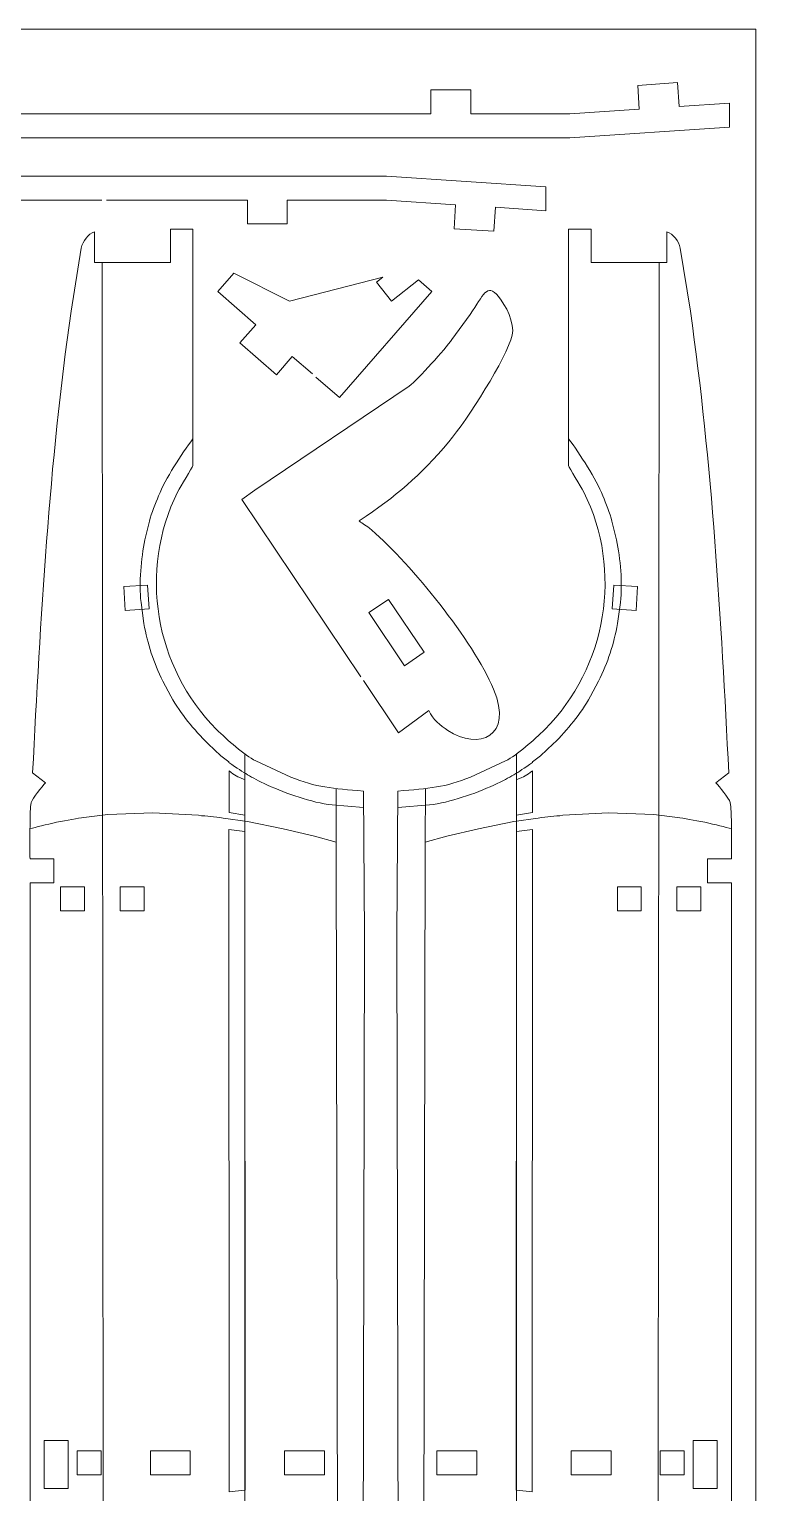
# Model space of a CAD drawing. Header units: centimetres. Extents: x -72 to 73, y -15 to 15.
# Drawn here: x -60.6 to -51.5, y -3.49 to 14.85 of the extents above; entities that cross this region are included whole.
import ezdxf

# ---------------------------------------------------------------- set-up
doc = ezdxf.new("R2010")
doc.units = ezdxf.units.CM
doc.header["$MEASUREMENT"] = 0
doc.layers.add('Camada 1', color=7, linetype='Continuous')

msp = doc.modelspace()

# ---------------------------------------------------------------- linework, layer by layer
at = {"layer": 'Camada 1', "color": 1, "lineweight": 9}
for points, knots in [([(-72.5, -14.85), (-72.5, -14.85), (-51.5, -14.85), (-51.5, -14.85), (-51.5, -14.85), (-51.5, -14.85), (-51.5, 14.85), (-51.5, 14.85), (-51.5, 14.85), (-51.5, 14.85), (-72.5, 14.85), (-72.5, 14.85), (-72.5, 14.85), (-72.5, 14.85), (-72.5, -14.85), (-72.5, -14.85), (-72.5, -14.85), (-72.5, -14.85), (-72.5, -14.85), (-72.5, -14.85)], [0, 0, 0, 0, 0.16666667, 0.16666667, 0.16666667, 0.16666667, 0.33333333, 0.33333333, 0.33333333, 0.33333333, 0.5, 0.5, 0.5, 0.5, 0.66666667, 0.66666667, 0.66666667, 0.66666667, 1, 1, 1, 1]), ([(-58.55386, 9.71975), (-58.69811, 9.5274), (-58.89824, 9.2168), (-58.98329, 9.00501), (-58.98329, 9.00501), (-59.02217, 8.9082), (-59.07296, 8.78751), (-59.09801, 8.68734), (-59.09801, 8.68734), (-59.09801, 8.68734), (-59.15683, 8.45497), (-59.15683, 8.45497), (-59.15683, 8.45497), (-59.20217, 8.2123), (-59.23289, 7.91526), (-59.20389, 7.66963), (-59.20389, 7.66963), (-59.20389, 7.66963), (-59.1686, 7.40491), (-59.1686, 7.40491), (-59.1686, 7.40491), (-59.11961, 7.14299), (-59.04926, 6.92014), (-58.93035, 6.68134), (-58.93035, 6.68134), (-58.93035, 6.68134), (-58.83035, 6.49309), (-58.83035, 6.49309), (-58.83035, 6.49309), (-58.69828, 6.26197), (-58.54955, 6.08281), (-58.36267, 5.896), (-58.36267, 5.896), (-58.36267, 5.896), (-58.20384, 5.74893), (-58.20384, 5.74893), (-58.20384, 5.74893), (-58.20384, 5.74893), (-58.10383, 5.67246), (-58.10383, 5.67246), (-58.10383, 5.67246), (-58.10383, 5.67246), (-58.10383, 5.66363), (-58.10383, 5.66363), (-58.10383, 5.66363), (-57.88819, 5.51986), (-57.8516, 5.48937), (-57.61851, 5.38126), (-57.61851, 5.38126), (-57.38117, 5.27119), (-57.06924, 5.1637), (-56.80964, 5.13125), (-56.80964, 5.13125), (-56.80964, 5.13125), (-56.4155, 5.09889), (-56.4155, 5.09889)], [0, 0, 0, 0, 0.06666667, 0.06666667, 0.06666667, 0.06666667, 0.13333333, 0.13333333, 0.13333333, 0.13333333, 0.2, 0.2, 0.2, 0.2, 0.26666667, 0.26666667, 0.26666667, 0.26666667, 0.33333333, 0.33333333, 0.33333333, 0.33333333, 0.4, 0.4, 0.4, 0.4, 0.46666667, 0.46666667, 0.46666667, 0.46666667, 0.53333333, 0.53333333, 0.53333333, 0.53333333, 0.6, 0.6, 0.6, 0.6, 0.66666667, 0.66666667, 0.66666667, 0.66666667, 0.73333333, 0.73333333, 0.73333333, 0.73333333, 0.8, 0.8, 0.8, 0.8, 0.86666667, 0.86666667, 0.86666667, 0.86666667, 1, 1, 1, 1]), ([(-53.84615, 9.71976), (-53.70189, 9.5274), (-53.50176, 9.21681), (-53.41671, 9.00501), (-53.41671, 9.00501), (-53.37783, 8.9082), (-53.32704, 8.78751), (-53.302, 8.68734), (-53.302, 8.68734), (-53.302, 8.68734), (-53.24317, 8.45497), (-53.24317, 8.45497), (-53.24317, 8.45497), (-53.19784, 8.2123), (-53.16712, 7.91526), (-53.19611, 7.66964), (-53.19611, 7.66964), (-53.19611, 7.66964), (-53.2314, 7.40491), (-53.2314, 7.40491), (-53.2314, 7.40491), (-53.28039, 7.14299), (-53.35074, 6.92015), (-53.46965, 6.68134), (-53.46965, 6.68134), (-53.46965, 6.68134), (-53.56966, 6.4931), (-53.56966, 6.4931), (-53.56966, 6.4931), (-53.70173, 6.26198), (-53.85045, 6.08282), (-54.03733, 5.896), (-54.03733, 5.896), (-54.03733, 5.896), (-54.19616, 5.74893), (-54.19616, 5.74893), (-54.19616, 5.74893), (-54.19616, 5.74893), (-54.29617, 5.67246), (-54.29617, 5.67246), (-54.29617, 5.67246), (-54.29617, 5.67246), (-54.29617, 5.66363), (-54.29617, 5.66363), (-54.29617, 5.66363), (-54.51182, 5.51986), (-54.5484, 5.48938), (-54.7815, 5.38127), (-54.7815, 5.38127), (-55.01884, 5.27119), (-55.33076, 5.1637), (-55.59036, 5.13125), (-55.59036, 5.13125), (-55.59036, 5.13125), (-55.9845, 5.0989), (-55.9845, 5.0989)], [0, 0, 0, 0, 0.06666667, 0.06666667, 0.06666667, 0.06666667, 0.13333333, 0.13333333, 0.13333333, 0.13333333, 0.2, 0.2, 0.2, 0.2, 0.26666667, 0.26666667, 0.26666667, 0.26666667, 0.33333333, 0.33333333, 0.33333333, 0.33333333, 0.4, 0.4, 0.4, 0.4, 0.46666667, 0.46666667, 0.46666667, 0.46666667, 0.53333333, 0.53333333, 0.53333333, 0.53333333, 0.6, 0.6, 0.6, 0.6, 0.66666667, 0.66666667, 0.66666667, 0.66666667, 0.73333333, 0.73333333, 0.73333333, 0.73333333, 0.8, 0.8, 0.8, 0.8, 0.86666667, 0.86666667, 0.86666667, 0.86666667, 1, 1, 1, 1]), ([(-58.10089, 5.03712), (-58.10089, 5.03712), (-58.10089, 5.55775), (-58.10089, 5.55775), (-58.10089, 5.55775), (-58.02364, 5.4998), (-58.00293, 5.48392), (-57.90676, 5.45186), (-57.90676, 5.45186), (-57.90676, 5.45186), (-57.90381, 5.45186), (-57.90381, 5.45186), (-57.90381, 5.45186), (-57.90381, 5.45186), (-57.90381, 5.00477), (-57.90381, 5.00477), (-57.90381, 5.00477), (-57.90381, 5.00477), (-58.10089, 5.03712), (-58.10089, 5.03712)], [0, 0, 0, 0, 0.16666667, 0.16666667, 0.16666667, 0.16666667, 0.33333333, 0.33333333, 0.33333333, 0.33333333, 0.5, 0.5, 0.5, 0.5, 0.66666667, 0.66666667, 0.66666667, 0.66666667, 1, 1, 1, 1]), ([(-54.29911, 5.03713), (-54.29911, 5.03713), (-54.29911, 5.55775), (-54.29911, 5.55775), (-54.29911, 5.55775), (-54.37637, 5.4998), (-54.39707, 5.48392), (-54.49324, 5.45186), (-54.49324, 5.45186), (-54.49324, 5.45186), (-54.49619, 5.45186), (-54.49619, 5.45186), (-54.49619, 5.45186), (-54.49619, 5.45186), (-54.49619, 5.00478), (-54.49619, 5.00478), (-54.49619, 5.00478), (-54.49619, 5.00478), (-54.29911, 5.03713), (-54.29911, 5.03713)], [0, 0, 0, 0, 0.16666667, 0.16666667, 0.16666667, 0.16666667, 0.33333333, 0.33333333, 0.33333333, 0.33333333, 0.5, 0.5, 0.5, 0.5, 0.66666667, 0.66666667, 0.66666667, 0.66666667, 1, 1, 1, 1]), ([(-56.7361, -6.29), (-56.7361, -6.29), (-56.7567, 4.66358), (-56.7567, 4.66358), (-56.7567, 4.66358), (-56.7567, 4.66358), (-56.75963, 5.3342), (-56.75963, 5.3342)], [0, 0, 0, 0, 0.33333333, 0.33333333, 0.33333333, 0.33333333, 1, 1, 1, 1]), ([(-55.6639, -6.29), (-55.6639, -6.29), (-55.64331, 4.66358), (-55.64331, 4.66358), (-55.64331, 4.66358), (-55.64331, 4.66358), (-55.64037, 5.33421), (-55.64037, 5.33421)], [0, 0, 0, 0, 0.33333333, 0.33333333, 0.33333333, 0.33333333, 1, 1, 1, 1]), ([(-60.59516, 4.83123), (-60.45251, 4.87877), (-60.07322, 4.95604), (-59.91864, 4.97536), (-59.91864, 4.97536), (-59.91864, 4.97536), (-59.62157, 5.01065), (-59.62157, 5.01065), (-59.62157, 5.01065), (-59.62157, 5.01065), (-59.05389, 5.03125), (-59.05389, 5.03125), (-59.05389, 5.03125), (-59.05389, 5.03125), (-58.48327, 5.00183), (-58.48327, 5.00183), (-58.48327, 5.00183), (-58.37698, 4.98855), (-58.28686, 4.98754), (-58.17443, 4.96654), (-58.17443, 4.96654), (-58.17443, 4.96654), (-57.86852, 4.92241), (-57.86852, 4.92241), (-57.86852, 4.92241), (-57.86852, 4.92241), (-57.42438, 4.83418), (-57.42438, 4.83418), (-57.42438, 4.83418), (-57.42438, 4.83418), (-57.03024, 4.74005), (-57.03024, 4.74005), (-57.03024, 4.74005), (-57.03024, 4.74005), (-56.7567, 4.66358), (-56.7567, 4.66358)], [0, 0, 0, 0, 0.1, 0.1, 0.1, 0.1, 0.2, 0.2, 0.2, 0.2, 0.3, 0.3, 0.3, 0.3, 0.4, 0.4, 0.4, 0.4, 0.5, 0.5, 0.5, 0.5, 0.6, 0.6, 0.6, 0.6, 0.7, 0.7, 0.7, 0.7, 0.8, 0.8, 0.8, 0.8, 1, 1, 1, 1]), ([(-51.80485, 4.83124), (-51.94749, 4.87878), (-52.32679, 4.95604), (-52.48136, 4.97536), (-52.48136, 4.97536), (-52.48136, 4.97536), (-52.77844, 5.01066), (-52.77844, 5.01066), (-52.77844, 5.01066), (-52.77844, 5.01066), (-53.34612, 5.03125), (-53.34612, 5.03125), (-53.34612, 5.03125), (-53.34612, 5.03125), (-53.91674, 5.00183), (-53.91674, 5.00183), (-53.91674, 5.00183), (-54.02303, 4.98855), (-54.11314, 4.98754), (-54.22558, 4.96654), (-54.22558, 4.96654), (-54.22558, 4.96654), (-54.53148, 4.92241), (-54.53148, 4.92241), (-54.53148, 4.92241), (-54.53148, 4.92241), (-54.97562, 4.83418), (-54.97562, 4.83418), (-54.97562, 4.83418), (-54.97562, 4.83418), (-55.36976, 4.74005), (-55.36976, 4.74005), (-55.36976, 4.74005), (-55.36976, 4.74005), (-55.64331, 4.66358), (-55.64331, 4.66358)], [0, 0, 0, 0, 0.1, 0.1, 0.1, 0.1, 0.2, 0.2, 0.2, 0.2, 0.3, 0.3, 0.3, 0.3, 0.4, 0.4, 0.4, 0.4, 0.5, 0.5, 0.5, 0.5, 0.6, 0.6, 0.6, 0.6, 0.7, 0.7, 0.7, 0.7, 0.8, 0.8, 0.8, 0.8, 1, 1, 1, 1]), ([(-58.10383, 4.82535), (-58.10383, 4.82535), (-58.09795, -3.47513), (-58.09795, -3.47513), (-58.09795, -3.47513), (-58.09795, -3.47513), (-57.90676, -3.45454), (-57.90676, -3.45454), (-57.90676, -3.45454), (-57.90676, -3.45454), (-57.89794, -3.4516), (-57.89794, -3.4516), (-57.89794, -3.4516), (-57.89794, -3.4516), (-57.90381, 4.79888), (-57.90381, 4.79888), (-57.90381, 4.79888), (-57.90381, 4.79888), (-58.10383, 4.82535), (-58.10383, 4.82535)], [0, 0, 0, 0, 0.16666667, 0.16666667, 0.16666667, 0.16666667, 0.33333333, 0.33333333, 0.33333333, 0.33333333, 0.5, 0.5, 0.5, 0.5, 0.66666667, 0.66666667, 0.66666667, 0.66666667, 1, 1, 1, 1]), ([(-54.29617, 4.82535), (-54.29617, 4.82535), (-54.30206, -3.47513), (-54.30206, -3.47513), (-54.30206, -3.47513), (-54.30206, -3.47513), (-54.49324, -3.45454), (-54.49324, -3.45454), (-54.49324, -3.45454), (-54.49324, -3.45454), (-54.50207, -3.4516), (-54.50207, -3.4516), (-54.50207, -3.4516), (-54.50207, -3.4516), (-54.49619, 4.79888), (-54.49619, 4.79888), (-54.49619, 4.79888), (-54.49619, 4.79888), (-54.29617, 4.82535), (-54.29617, 4.82535)], [0, 0, 0, 0, 0.16666667, 0.16666667, 0.16666667, 0.16666667, 0.33333333, 0.33333333, 0.33333333, 0.33333333, 0.5, 0.5, 0.5, 0.5, 0.66666667, 0.66666667, 0.66666667, 0.66666667, 1, 1, 1, 1])]:
    msp.add_open_spline(points, degree=3, knots=knots, dxfattribs=at)
at = {"layer": 'Camada 1', "color": 3, "lineweight": 9}
for points, knots in [([(-61.43508, 13.79118), (-61.43508, 13.79118), (-63.82082, 13.79118), (-63.82082, 13.79118), (-63.82082, 13.79118), (-63.82082, 13.79118), (-63.82082, 14.09119), (-63.82082, 14.09119), (-63.82082, 14.09119), (-63.82082, 14.09119), (-64.32086, 14.09119), (-64.32086, 14.09119), (-64.32086, 14.09119), (-64.32086, 14.09119), (-64.32086, 13.79118), (-64.32086, 13.79118), (-64.32086, 13.79118), (-64.32086, 13.79118), (-65.57093, 13.79118), (-65.57093, 13.79118), (-65.57093, 13.79118), (-65.57093, 13.79118), (-66.57099, 13.87059), (-66.57099, 13.87059), (-66.57099, 13.87059), (-66.57099, 13.87059), (-66.54746, 14.17061), (-66.54746, 14.17061), (-66.54746, 14.17061), (-66.54746, 14.17061), (-67.04748, 14.20885), (-67.04748, 14.20885), (-67.04748, 14.20885), (-67.04748, 14.20885), (-67.07101, 13.90883), (-67.07101, 13.90883), (-67.07101, 13.90883), (-67.07101, 13.90883), (-67.57105, 13.95001), (-67.57105, 13.95001), (-67.57105, 13.95001), (-67.57105, 13.95001), (-67.57105, 13.64999), (-67.57105, 13.64999), (-67.57105, 13.64999), (-67.57105, 13.64999), (-65.57093, 13.49116), (-65.57093, 13.49116), (-65.57093, 13.49116), (-65.57093, 13.49116), (-53.82907, 13.49116), (-53.82907, 13.49116), (-53.82907, 13.49116), (-53.82907, 13.49116), (-51.82895, 13.62352), (-51.82895, 13.62352), (-51.82895, 13.62352), (-51.82895, 13.62352), (-51.82895, 13.92354), (-51.82895, 13.92354), (-51.82895, 13.92354), (-51.82895, 13.92354), (-52.46134, 13.88236), (-52.46134, 13.88236), (-52.46134, 13.88236), (-52.46134, 13.88236), (-52.48193, 14.18238), (-52.48193, 14.18238), (-52.48193, 14.18238), (-52.48193, 14.18238), (-52.97902, 14.14708), (-52.97902, 14.14708), (-52.97902, 14.14708), (-52.97902, 14.14708), (-52.96137, 13.84706), (-52.96137, 13.84706), (-52.96137, 13.84706), (-52.96137, 13.84706), (-53.82907, 13.79118), (-53.82907, 13.79118), (-53.82907, 13.79118), (-53.82907, 13.79118), (-55.07032, 13.79118), (-55.07032, 13.79118), (-55.07032, 13.79118), (-55.07032, 13.79118), (-55.07032, 14.09119), (-55.07032, 14.09119), (-55.07032, 14.09119), (-55.07032, 14.09119), (-55.57035, 14.09119), (-55.57035, 14.09119), (-55.57035, 14.09119), (-55.57035, 14.09119), (-55.57035, 13.79118), (-55.57035, 13.79118), (-55.57035, 13.79118), (-55.57035, 13.79118), (-61.37625, 13.79118), (-61.37625, 13.79118)], [0, 0, 0, 0, 0.03846154, 0.03846154, 0.03846154, 0.03846154, 0.07692308, 0.07692308, 0.07692308, 0.07692308, 0.11538462, 0.11538462, 0.11538462, 0.11538462, 0.15384615, 0.15384615, 0.15384615, 0.15384615, 0.19230769, 0.19230769, 0.19230769, 0.19230769, 0.23076923, 0.23076923, 0.23076923, 0.23076923, 0.26923077, 0.26923077, 0.26923077, 0.26923077, 0.30769231, 0.30769231, 0.30769231, 0.30769231, 0.34615385, 0.34615385, 0.34615385, 0.34615385, 0.38461538, 0.38461538, 0.38461538, 0.38461538, 0.42307692, 0.42307692, 0.42307692, 0.42307692, 0.46153846, 0.46153846, 0.46153846, 0.46153846, 0.5, 0.5, 0.5, 0.5, 0.53846154, 0.53846154, 0.53846154, 0.53846154, 0.57692308, 0.57692308, 0.57692308, 0.57692308, 0.61538462, 0.61538462, 0.61538462, 0.61538462, 0.65384615, 0.65384615, 0.65384615, 0.65384615, 0.69230769, 0.69230769, 0.69230769, 0.69230769, 0.73076923, 0.73076923, 0.73076923, 0.73076923, 0.76923077, 0.76923077, 0.76923077, 0.76923077, 0.80769231, 0.80769231, 0.80769231, 0.80769231, 0.84615385, 0.84615385, 0.84615385, 0.84615385, 0.88461538, 0.88461538, 0.88461538, 0.88461538, 0.92307692, 0.92307692, 0.92307692, 0.92307692, 1, 1, 1, 1]), ([(-59.6957, 12.7103), (-59.6957, 12.7103), (-66.12082, 12.7103), (-66.12082, 12.7103), (-66.12082, 12.7103), (-66.12082, 12.7103), (-66.12082, 12.41028), (-66.12082, 12.41028), (-66.12082, 12.41028), (-66.12082, 12.41028), (-66.62085, 12.41028), (-66.62085, 12.41028), (-66.62085, 12.41028), (-66.62085, 12.41028), (-66.62085, 12.7103), (-66.62085, 12.7103), (-66.62085, 12.7103), (-66.62085, 12.7103), (-67.87092, 12.7103), (-67.87092, 12.7103), (-67.87092, 12.7103), (-67.87092, 12.7103), (-68.87098, 12.63088), (-68.87098, 12.63088), (-68.87098, 12.63088), (-68.87098, 12.63088), (-68.84745, 12.33087), (-68.84745, 12.33087), (-68.84745, 12.33087), (-68.84745, 12.33087), (-69.34748, 12.28969), (-69.34748, 12.28969), (-69.34748, 12.28969), (-69.34748, 12.28969), (-69.37101, 12.58971), (-69.37101, 12.58971), (-69.37101, 12.58971), (-69.37101, 12.58971), (-69.87104, 12.55147), (-69.87104, 12.55147), (-69.87104, 12.55147), (-69.87104, 12.55147), (-69.87104, 12.85149), (-69.87104, 12.85149), (-69.87104, 12.85149), (-69.87104, 12.85149), (-67.87092, 13.01032), (-67.87092, 13.01032), (-67.87092, 13.01032), (-67.87092, 13.01032), (-56.12906, 13.01032), (-56.12906, 13.01032), (-56.12906, 13.01032), (-56.12906, 13.01032), (-54.12895, 12.87502), (-54.12895, 12.87502), (-54.12895, 12.87502), (-54.12895, 12.87502), (-54.12895, 12.575), (-54.12895, 12.575), (-54.12895, 12.575), (-54.12895, 12.575), (-54.76134, 12.61912), (-54.76134, 12.61912), (-54.76134, 12.61912), (-54.76134, 12.61912), (-54.78193, 12.3191), (-54.78193, 12.3191), (-54.78193, 12.3191), (-54.78193, 12.3191), (-55.27902, 12.35146), (-55.27902, 12.35146), (-55.27902, 12.35146), (-55.27902, 12.35146), (-55.26137, 12.65148), (-55.26137, 12.65148), (-55.26137, 12.65148), (-55.26137, 12.65148), (-56.12906, 12.7103), (-56.12906, 12.7103), (-56.12906, 12.7103), (-56.12906, 12.7103), (-57.37031, 12.7103), (-57.37031, 12.7103), (-57.37031, 12.7103), (-57.37031, 12.7103), (-57.37031, 12.41028), (-57.37031, 12.41028), (-57.37031, 12.41028), (-57.37031, 12.41028), (-57.87034, 12.41028), (-57.87034, 12.41028), (-57.87034, 12.41028), (-57.87034, 12.41028), (-57.87034, 12.7103), (-57.87034, 12.7103), (-57.87034, 12.7103), (-57.87034, 12.7103), (-59.63687, 12.7103), (-59.63687, 12.7103)], [0, 0, 0, 0, 0.03846154, 0.03846154, 0.03846154, 0.03846154, 0.07692308, 0.07692308, 0.07692308, 0.07692308, 0.11538462, 0.11538462, 0.11538462, 0.11538462, 0.15384615, 0.15384615, 0.15384615, 0.15384615, 0.19230769, 0.19230769, 0.19230769, 0.19230769, 0.23076923, 0.23076923, 0.23076923, 0.23076923, 0.26923077, 0.26923077, 0.26923077, 0.26923077, 0.30769231, 0.30769231, 0.30769231, 0.30769231, 0.34615385, 0.34615385, 0.34615385, 0.34615385, 0.38461538, 0.38461538, 0.38461538, 0.38461538, 0.42307692, 0.42307692, 0.42307692, 0.42307692, 0.46153846, 0.46153846, 0.46153846, 0.46153846, 0.5, 0.5, 0.5, 0.5, 0.53846154, 0.53846154, 0.53846154, 0.53846154, 0.57692308, 0.57692308, 0.57692308, 0.57692308, 0.61538462, 0.61538462, 0.61538462, 0.61538462, 0.65384615, 0.65384615, 0.65384615, 0.65384615, 0.69230769, 0.69230769, 0.69230769, 0.69230769, 0.73076923, 0.73076923, 0.73076923, 0.73076923, 0.76923077, 0.76923077, 0.76923077, 0.76923077, 0.80769231, 0.80769231, 0.80769231, 0.80769231, 0.84615385, 0.84615385, 0.84615385, 0.84615385, 0.88461538, 0.88461538, 0.88461538, 0.88461538, 0.92307692, 0.92307692, 0.92307692, 0.92307692, 1, 1, 1, 1]), ([(-56.4155, 5.30479), (-56.80419, 5.33801), (-57.0135, 5.35168), (-57.32438, 5.48127), (-57.32438, 5.48127), (-57.32438, 5.48127), (-57.76558, 5.68423), (-57.76558, 5.68423), (-57.76558, 5.68423), (-57.90637, 5.75443), (-58.12828, 5.94984), (-58.25678, 6.07837), (-58.25678, 6.07837), (-59.03409, 6.85581), (-59.23649, 8.06974), (-58.74503, 9.05207), (-58.74503, 9.05207), (-58.70819, 9.12571), (-58.56227, 9.35372), (-58.55386, 9.38444), (-58.55386, 9.38444), (-58.55386, 9.38444), (-58.55386, 12.34637), (-58.55386, 12.34637), (-58.55386, 12.34637), (-58.55386, 12.34637), (-58.83623, 12.34637), (-58.83623, 12.34637), (-58.83623, 12.34637), (-58.83623, 12.34637), (-58.83623, 11.9287), (-58.83623, 11.9287), (-58.83623, 11.9287), (-58.83623, 11.9287), (-59.78628, 11.9287), (-59.78628, 11.9287), (-59.78628, 11.9287), (-59.78628, 11.9287), (-59.78628, 12.31402), (-59.78628, 12.31402), (-59.78628, 12.31402), (-59.86981, 12.28618), (-59.93224, 12.19491), (-59.95394, 12.10813), (-59.95394, 12.10813), (-59.95394, 12.10813), (-60.08042, 11.31691), (-60.08042, 11.31691), (-60.08042, 11.31691), (-60.35593, 9.40993), (-60.46279, 7.45746), (-60.5628, 5.53422), (-60.5628, 5.53422), (-60.5628, 5.53422), (-60.40102, 5.41068), (-60.40102, 5.41068), (-60.40102, 5.41068), (-60.44318, 5.35589), (-60.56206, 5.22252), (-60.58045, 5.16066), (-60.58045, 5.16066), (-60.60225, 5.08731), (-60.59516, 4.46401), (-60.59516, 4.45768), (-60.59516, 4.45768), (-60.59516, 4.45768), (-60.29514, 4.45768), (-60.29514, 4.45768), (-60.29514, 4.45768), (-60.29514, 4.45768), (-60.29514, 4.15472), (-60.29514, 4.15472), (-60.29514, 4.15472), (-60.29514, 4.15472), (-60.59516, 4.15472), (-60.59516, 4.15472), (-60.59516, 4.15472), (-60.59516, -2.11231), (-60.59516, -8.37934), (-60.59516, -14.64637), (-60.59516, -14.64637), (-60.59516, -14.64637), (-58.26855, -14.30223), (-58.26855, -14.30223), (-58.26855, -14.30223), (-58.26855, -14.30223), (-58.27149, -10.71967), (-58.27149, -10.71967), (-58.27149, -10.71967), (-58.27724, -10.70436), (-58.49083, -10.4844), (-58.5568, -10.38141), (-58.5568, -10.38141), (-58.73485, -10.10444), (-58.85976, -9.87553), (-58.94212, -9.54607), (-58.94212, -9.54607), (-59.03898, -9.15864), (-59.0598, -8.68893), (-58.95682, -8.30188), (-58.95682, -8.30188), (-58.84702, -7.88922), (-58.69915, -7.54534), (-58.41561, -7.21064), (-58.41561, -7.21064), (-57.98276, -6.69968), (-57.38523, -6.36941), (-56.7361, -6.29294), (-56.7361, -6.29294), (-56.7361, -6.29294), (-56.42432, -6.27235), (-56.42432, -6.27235), (-56.42432, -6.27235), (-56.42432, -6.27235), (-56.40373, 3.49586), (-56.40373, 3.49586), (-56.40373, 3.49586), (-56.40373, 3.49586), (-56.4155, 5.30479), (-56.4155, 5.30479)], [0, 0, 0, 0, 0.03225806, 0.03225806, 0.03225806, 0.03225806, 0.06451613, 0.06451613, 0.06451613, 0.06451613, 0.09677419, 0.09677419, 0.09677419, 0.09677419, 0.12903226, 0.12903226, 0.12903226, 0.12903226, 0.16129032, 0.16129032, 0.16129032, 0.16129032, 0.19354839, 0.19354839, 0.19354839, 0.19354839, 0.22580645, 0.22580645, 0.22580645, 0.22580645, 0.25806452, 0.25806452, 0.25806452, 0.25806452, 0.29032258, 0.29032258, 0.29032258, 0.29032258, 0.32258065, 0.32258065, 0.32258065, 0.32258065, 0.35483871, 0.35483871, 0.35483871, 0.35483871, 0.38709677, 0.38709677, 0.38709677, 0.38709677, 0.41935484, 0.41935484, 0.41935484, 0.41935484, 0.4516129, 0.4516129, 0.4516129, 0.4516129, 0.48387097, 0.48387097, 0.48387097, 0.48387097, 0.51612903, 0.51612903, 0.51612903, 0.51612903, 0.5483871, 0.5483871, 0.5483871, 0.5483871, 0.58064516, 0.58064516, 0.58064516, 0.58064516, 0.61290323, 0.61290323, 0.61290323, 0.61290323, 0.64516129, 0.64516129, 0.64516129, 0.64516129, 0.67741935, 0.67741935, 0.67741935, 0.67741935, 0.70967742, 0.70967742, 0.70967742, 0.70967742, 0.74193548, 0.74193548, 0.74193548, 0.74193548, 0.77419355, 0.77419355, 0.77419355, 0.77419355, 0.80645161, 0.80645161, 0.80645161, 0.80645161, 0.83870968, 0.83870968, 0.83870968, 0.83870968, 0.87096774, 0.87096774, 0.87096774, 0.87096774, 0.90322581, 0.90322581, 0.90322581, 0.90322581, 0.93548387, 0.93548387, 0.93548387, 0.93548387, 1, 1, 1, 1]), ([(-55.9845, 5.30479), (-55.59582, 5.33802), (-55.3865, 5.35168), (-55.07563, 5.48127), (-55.07563, 5.48127), (-55.07563, 5.48127), (-54.63443, 5.68423), (-54.63443, 5.68423), (-54.63443, 5.68423), (-54.49364, 5.75443), (-54.27172, 5.94984), (-54.14322, 6.07837), (-54.14322, 6.07837), (-53.36591, 6.85581), (-53.16351, 8.06975), (-53.65497, 9.05207), (-53.65497, 9.05207), (-53.69182, 9.12572), (-53.83774, 9.35372), (-53.84615, 9.38444), (-53.84615, 9.38444), (-53.84615, 9.38444), (-53.84615, 12.34638), (-53.84615, 12.34638), (-53.84615, 12.34638), (-53.84615, 12.34638), (-53.56378, 12.34638), (-53.56378, 12.34638), (-53.56378, 12.34638), (-53.56378, 12.34638), (-53.56378, 11.92871), (-53.56378, 11.92871), (-53.56378, 11.92871), (-53.56378, 11.92871), (-52.61372, 11.92871), (-52.61372, 11.92871), (-52.61372, 11.92871), (-52.61372, 11.92871), (-52.61372, 12.31402), (-52.61372, 12.31402), (-52.61372, 12.31402), (-52.5302, 12.28618), (-52.46776, 12.19491), (-52.44606, 12.10813), (-52.44606, 12.10813), (-52.44606, 12.10813), (-52.31958, 11.31691), (-52.31958, 11.31691), (-52.31958, 11.31691), (-52.04407, 9.40993), (-51.93722, 7.45746), (-51.8372, 5.53422), (-51.8372, 5.53422), (-51.8372, 5.53422), (-51.99898, 5.41068), (-51.99898, 5.41068), (-51.99898, 5.41068), (-51.95682, 5.35589), (-51.83795, 5.22253), (-51.81956, 5.16067), (-51.81956, 5.16067), (-51.79776, 5.08731), (-51.80485, 4.46401), (-51.80485, 4.45768), (-51.80485, 4.45768), (-51.80485, 4.45768), (-52.10487, 4.45768), (-52.10487, 4.45768), (-52.10487, 4.45768), (-52.10487, 4.45768), (-52.10487, 4.15472), (-52.10487, 4.15472), (-52.10487, 4.15472), (-52.10487, 4.15472), (-51.80485, 4.15472), (-51.80485, 4.15472), (-51.80485, 4.15472), (-51.80485, -2.11231), (-51.80485, -8.37934), (-51.80485, -14.64637), (-51.80485, -14.64637), (-51.80485, -14.64637), (-54.13146, -14.30223), (-54.13146, -14.30223), (-54.13146, -14.30223), (-54.13146, -14.30223), (-54.12852, -10.71967), (-54.12852, -10.71967), (-54.12852, -10.71967), (-54.12276, -10.70436), (-53.90918, -10.4844), (-53.84321, -10.38141), (-53.84321, -10.38141), (-53.66515, -10.10444), (-53.54025, -9.87553), (-53.45789, -9.54607), (-53.45789, -9.54607), (-53.36103, -9.15864), (-53.3402, -8.68893), (-53.44318, -8.30188), (-53.44318, -8.30188), (-53.55298, -7.88921), (-53.70086, -7.54533), (-53.98439, -7.21064), (-53.98439, -7.21064), (-54.41724, -6.69968), (-55.01477, -6.36941), (-55.6639, -6.29294), (-55.6639, -6.29294), (-55.6639, -6.29294), (-55.97568, -6.27235), (-55.97568, -6.27235), (-55.97568, -6.27235), (-55.97568, -6.27235), (-55.99627, 3.49587), (-55.99627, 3.49587), (-55.99627, 3.49587), (-55.99627, 3.49587), (-55.9845, 5.30479), (-55.9845, 5.30479)], [0, 0, 0, 0, 0.03225806, 0.03225806, 0.03225806, 0.03225806, 0.06451613, 0.06451613, 0.06451613, 0.06451613, 0.09677419, 0.09677419, 0.09677419, 0.09677419, 0.12903226, 0.12903226, 0.12903226, 0.12903226, 0.16129032, 0.16129032, 0.16129032, 0.16129032, 0.19354839, 0.19354839, 0.19354839, 0.19354839, 0.22580645, 0.22580645, 0.22580645, 0.22580645, 0.25806452, 0.25806452, 0.25806452, 0.25806452, 0.29032258, 0.29032258, 0.29032258, 0.29032258, 0.32258065, 0.32258065, 0.32258065, 0.32258065, 0.35483871, 0.35483871, 0.35483871, 0.35483871, 0.38709677, 0.38709677, 0.38709677, 0.38709677, 0.41935484, 0.41935484, 0.41935484, 0.41935484, 0.4516129, 0.4516129, 0.4516129, 0.4516129, 0.48387097, 0.48387097, 0.48387097, 0.48387097, 0.51612903, 0.51612903, 0.51612903, 0.51612903, 0.5483871, 0.5483871, 0.5483871, 0.5483871, 0.58064516, 0.58064516, 0.58064516, 0.58064516, 0.61290323, 0.61290323, 0.61290323, 0.61290323, 0.64516129, 0.64516129, 0.64516129, 0.64516129, 0.67741935, 0.67741935, 0.67741935, 0.67741935, 0.70967742, 0.70967742, 0.70967742, 0.70967742, 0.74193548, 0.74193548, 0.74193548, 0.74193548, 0.77419355, 0.77419355, 0.77419355, 0.77419355, 0.80645161, 0.80645161, 0.80645161, 0.80645161, 0.83870968, 0.83870968, 0.83870968, 0.83870968, 0.87096774, 0.87096774, 0.87096774, 0.87096774, 0.90322581, 0.90322581, 0.90322581, 0.90322581, 0.93548387, 0.93548387, 0.93548387, 0.93548387, 1, 1, 1, 1]), ([(-57.01129, 10.49327), (-57.01129, 10.49327), (-56.71494, 10.23566), (-56.71494, 10.23566), (-56.71494, 10.23566), (-56.71494, 10.23566), (-55.55905, 11.56536), (-55.55905, 11.56536), (-55.55905, 11.56536), (-55.55905, 11.56536), (-55.72554, 11.71008), (-55.72554, 11.71008), (-55.72554, 11.71008), (-55.72554, 11.71008), (-56.06335, 11.44252), (-56.06335, 11.44252), (-56.06335, 11.44252), (-56.06335, 11.44252), (-56.25311, 11.68153), (-56.25311, 11.68153), (-56.25311, 11.68153), (-56.25311, 11.68153), (-56.17419, 11.74543), (-56.17419, 11.74543), (-56.17419, 11.74543), (-56.17419, 11.74543), (-57.34143, 11.4428), (-57.34143, 11.4428), (-57.34143, 11.4428), (-57.34143, 11.4428), (-58.04151, 11.79416), (-58.04151, 11.79416), (-58.04151, 11.79416), (-58.04151, 11.79416), (-58.2422, 11.56329), (-58.2422, 11.56329), (-58.2422, 11.56329), (-58.2422, 11.56329), (-57.76494, 11.14841), (-57.76494, 11.14841), (-57.76494, 11.14841), (-57.76494, 11.14841), (-57.9637, 10.91976), (-57.9637, 10.91976), (-57.9637, 10.91976), (-57.9637, 10.91976), (-57.5064, 10.52224), (-57.5064, 10.52224), (-57.5064, 10.52224), (-57.5064, 10.52224), (-57.30764, 10.75089), (-57.30764, 10.75089), (-57.30764, 10.75089), (-57.30764, 10.75089), (-57.05569, 10.53187), (-57.05569, 10.53187)], [0, 0, 0, 0, 0.06666667, 0.06666667, 0.06666667, 0.06666667, 0.13333333, 0.13333333, 0.13333333, 0.13333333, 0.2, 0.2, 0.2, 0.2, 0.26666667, 0.26666667, 0.26666667, 0.26666667, 0.33333333, 0.33333333, 0.33333333, 0.33333333, 0.4, 0.4, 0.4, 0.4, 0.46666667, 0.46666667, 0.46666667, 0.46666667, 0.53333333, 0.53333333, 0.53333333, 0.53333333, 0.6, 0.6, 0.6, 0.6, 0.66666667, 0.66666667, 0.66666667, 0.66666667, 0.73333333, 0.73333333, 0.73333333, 0.73333333, 0.8, 0.8, 0.8, 0.8, 0.86666667, 0.86666667, 0.86666667, 0.86666667, 1, 1, 1, 1]), ([(-56.44749, 6.73785), (-56.44749, 6.73785), (-57.93984, 8.95837), (-57.93984, 8.95837), (-57.93984, 8.95837), (-57.93984, 8.95837), (-57.77732, 9.07507), (-57.77732, 9.07507), (-57.77732, 9.07507), (-57.77732, 9.07507), (-55.84194, 10.37695), (-55.84194, 10.37695), (-55.84194, 10.37695), (-55.7286, 10.47061), (-55.39278, 10.84567), (-55.30668, 10.96151), (-55.30668, 10.96151), (-55.30668, 10.96151), (-55.07997, 11.27764), (-55.07997, 11.27764), (-55.07997, 11.27764), (-54.90854, 11.52225), (-54.87139, 11.67583), (-54.72468, 11.50308), (-54.72468, 11.50308), (-54.63536, 11.3979), (-54.51641, 11.16491), (-54.55238, 11.01617), (-54.55238, 11.01617), (-54.62135, 10.73099), (-55.11813, 9.95184), (-55.34545, 9.68295), (-55.34545, 9.68295), (-55.71567, 9.24502), (-55.99807, 9.00859), (-56.47078, 8.68975), (-56.47078, 8.68975), (-56.41702, 8.64845), (-56.39216, 8.6445), (-56.31107, 8.57395), (-56.31107, 8.57395), (-55.81383, 8.14133), (-55.0443, 7.19495), (-54.78535, 6.58026), (-54.78535, 6.58026), (-54.53672, 5.99006), (-54.96752, 5.80907), (-55.36014, 6.06482), (-55.36014, 6.06482), (-55.45033, 6.13419), (-55.54891, 6.19511), (-55.59563, 6.314), (-55.59563, 6.314), (-55.59563, 6.314), (-55.97592, 6.0362), (-55.97592, 6.0362), (-55.97592, 6.0362), (-55.97592, 6.0362), (-56.41467, 6.68903), (-56.41467, 6.68903)], [0, 0, 0, 0, 0.0625, 0.0625, 0.0625, 0.0625, 0.125, 0.125, 0.125, 0.125, 0.1875, 0.1875, 0.1875, 0.1875, 0.25, 0.25, 0.25, 0.25, 0.3125, 0.3125, 0.3125, 0.3125, 0.375, 0.375, 0.375, 0.375, 0.4375, 0.4375, 0.4375, 0.4375, 0.5, 0.5, 0.5, 0.5, 0.5625, 0.5625, 0.5625, 0.5625, 0.625, 0.625, 0.625, 0.625, 0.6875, 0.6875, 0.6875, 0.6875, 0.75, 0.75, 0.75, 0.75, 0.8125, 0.8125, 0.8125, 0.8125, 0.875, 0.875, 0.875, 0.875, 1, 1, 1, 1])]:
    msp.add_open_spline(points, degree=3, knots=knots, dxfattribs=at)
for points in [[(-59.68922, 11.9287), (-59.68922, 11.9287), (-59.66863, -14.50813), (-59.66863, -14.50813)], [(-52.71079, 11.92871), (-52.71079, 11.92871), (-52.73138, -14.50812), (-52.73138, -14.50812)], [(-57.90381, -6.74003), (-57.90381, -6.74003), (-57.90381, 5.7754), (-57.90381, 5.7754)], [(-54.49619, -6.74002), (-54.49619, -6.74002), (-54.49619, 5.77541), (-54.49619, 5.77541)]]:
    msp.add_open_spline(points, degree=3, dxfattribs=at)
at = {"layer": 'Camada 1', "lineweight": 9}
for points in [[(-59.41862, 7.8667), (-59.41862, 7.8667), (-59.40097, 7.56668), (-59.40097, 7.56668), (-59.40097, 7.56668), (-59.40097, 7.56668), (-59.10095, 7.58728), (-59.10095, 7.58728), (-59.10095, 7.58728), (-59.10095, 7.58728), (-59.12154, 7.88729), (-59.12154, 7.88729), (-59.12154, 7.88729), (-59.12154, 7.88729), (-59.41862, 7.8667), (-59.41862, 7.8667)], [(-52.98139, 7.86671), (-52.98139, 7.86671), (-52.99904, 7.56669), (-52.99904, 7.56669), (-52.99904, 7.56669), (-52.99904, 7.56669), (-53.29906, 7.58728), (-53.29906, 7.58728), (-53.29906, 7.58728), (-53.29906, 7.58728), (-53.27847, 7.88729), (-53.27847, 7.88729), (-53.27847, 7.88729), (-53.27847, 7.88729), (-52.98139, 7.86671), (-52.98139, 7.86671)], [(-55.65504, 7.04381), (-55.65504, 7.04381), (-56.10242, 7.70708), (-56.10242, 7.70708), (-56.10242, 7.70708), (-56.10242, 7.70708), (-56.34872, 7.54095), (-56.34872, 7.54095), (-56.34872, 7.54095), (-56.34872, 7.54095), (-55.90377, 6.87604), (-55.90377, 6.87604), (-55.90377, 6.87604), (-55.90377, 6.87604), (-55.65504, 7.04381), (-55.65504, 7.04381)], [(-59.91275, 4.10472), (-59.91275, 4.10472), (-59.91275, 3.8047), (-59.91275, 3.8047), (-59.91275, 3.8047), (-59.91275, 3.8047), (-60.21278, 3.8047), (-60.21278, 3.8047), (-60.21278, 3.8047), (-60.21278, 3.8047), (-60.21278, 4.10472), (-60.21278, 4.10472), (-60.21278, 4.10472), (-60.21278, 4.10472), (-59.91275, 4.10472), (-59.91275, 4.10472)], [(-59.46567, 3.8047), (-59.46567, 3.8047), (-59.46567, 4.10472), (-59.46567, 4.10472), (-59.46567, 4.10472), (-59.46567, 4.10472), (-59.16564, 4.10472), (-59.16564, 4.10472), (-59.16564, 4.10472), (-59.16564, 4.10472), (-59.16564, 3.8047), (-59.16564, 3.8047), (-59.16564, 3.8047), (-59.16564, 3.8047), (-59.46567, 3.8047), (-59.46567, 3.8047)], [(-52.93433, 3.80471), (-52.93433, 3.80471), (-52.93433, 4.10472), (-52.93433, 4.10472), (-52.93433, 4.10472), (-52.93433, 4.10472), (-53.23435, 4.10472), (-53.23435, 4.10472), (-53.23435, 4.10472), (-53.23435, 4.10472), (-53.23435, 3.80471), (-53.23435, 3.80471), (-53.23435, 3.80471), (-53.23435, 3.80471), (-52.93433, 3.80471), (-52.93433, 3.80471)], [(-52.48726, 4.10472), (-52.48726, 4.10472), (-52.48726, 3.80471), (-52.48726, 3.80471), (-52.48726, 3.80471), (-52.48726, 3.80471), (-52.18723, 3.80471), (-52.18723, 3.80471), (-52.18723, 3.80471), (-52.18723, 3.80471), (-52.18723, 4.10472), (-52.18723, 4.10472), (-52.18723, 4.10472), (-52.18723, 4.10472), (-52.48726, 4.10472), (-52.48726, 4.10472)], [(-60.11571, -2.83099), (-60.11571, -2.83099), (-60.11571, -3.43101), (-60.11571, -3.43101), (-60.11571, -3.43101), (-60.11571, -3.43101), (-60.41573, -3.43101), (-60.41573, -3.43101), (-60.41573, -3.43101), (-60.41573, -3.43101), (-60.41573, -2.83099), (-60.41573, -2.83099), (-60.41573, -2.83099), (-60.41573, -2.83099), (-60.11571, -2.83099), (-60.11571, -2.83099)], [(-52.28429, -2.83099), (-52.28429, -2.83099), (-52.28429, -3.43101), (-52.28429, -3.43101), (-52.28429, -3.43101), (-52.28429, -3.43101), (-51.98427, -3.43101), (-51.98427, -3.43101), (-51.98427, -3.43101), (-51.98427, -3.43101), (-51.98427, -2.83099), (-51.98427, -2.83099), (-51.98427, -2.83099), (-51.98427, -2.83099), (-52.28429, -2.83099), (-52.28429, -2.83099)], [(-59.70393, -2.96039), (-59.70393, -2.96039), (-59.70393, -3.26042), (-59.70393, -3.26042), (-59.70393, -3.26042), (-59.70393, -3.26042), (-60.00394, -3.26042), (-60.00394, -3.26042), (-60.00394, -3.26042), (-60.00394, -3.26042), (-60.00394, -2.96039), (-60.00394, -2.96039), (-60.00394, -2.96039), (-60.00394, -2.96039), (-59.70393, -2.96039), (-59.70393, -2.96039)], [(-59.08624, -3.26042), (-59.08624, -3.26042), (-59.08624, -2.96039), (-59.08624, -2.96039), (-59.08624, -2.96039), (-59.08624, -2.96039), (-58.58621, -2.96039), (-58.58621, -2.96039), (-58.58621, -2.96039), (-58.58621, -2.96039), (-58.58621, -3.26042), (-58.58621, -3.26042), (-58.58621, -3.26042), (-58.58621, -3.26042), (-59.08624, -3.26042), (-59.08624, -3.26042)], [(-56.90376, -2.96039), (-56.90376, -2.96039), (-56.90376, -3.26042), (-56.90376, -3.26042), (-56.90376, -3.26042), (-56.90376, -3.26042), (-57.40379, -3.26042), (-57.40379, -3.26042), (-57.40379, -3.26042), (-57.40379, -3.26042), (-57.40379, -2.96039), (-57.40379, -2.96039), (-57.40379, -2.96039), (-57.40379, -2.96039), (-56.90376, -2.96039), (-56.90376, -2.96039)], [(-55.49624, -2.96039), (-55.49624, -2.96039), (-55.49624, -3.26041), (-55.49624, -3.26041), (-55.49624, -3.26041), (-55.49624, -3.26041), (-54.99621, -3.26041), (-54.99621, -3.26041), (-54.99621, -3.26041), (-54.99621, -3.26041), (-54.99621, -2.96039), (-54.99621, -2.96039), (-54.99621, -2.96039), (-54.99621, -2.96039), (-55.49624, -2.96039), (-55.49624, -2.96039)], [(-53.31376, -3.26041), (-53.31376, -3.26041), (-53.31376, -2.96039), (-53.31376, -2.96039), (-53.31376, -2.96039), (-53.31376, -2.96039), (-53.81379, -2.96039), (-53.81379, -2.96039), (-53.81379, -2.96039), (-53.81379, -2.96039), (-53.81379, -3.26041), (-53.81379, -3.26041), (-53.81379, -3.26041), (-53.81379, -3.26041), (-53.31376, -3.26041), (-53.31376, -3.26041)], [(-52.69608, -2.96039), (-52.69608, -2.96039), (-52.69608, -3.26041), (-52.69608, -3.26041), (-52.69608, -3.26041), (-52.69608, -3.26041), (-52.39606, -3.26041), (-52.39606, -3.26041), (-52.39606, -3.26041), (-52.39606, -3.26041), (-52.39606, -2.96039), (-52.39606, -2.96039), (-52.39606, -2.96039), (-52.39606, -2.96039), (-52.69608, -2.96039), (-52.69608, -2.96039)]]:
    msp.add_open_spline(points, degree=3, knots=[0, 0, 0, 0, 0.2, 0.2, 0.2, 0.2, 0.4, 0.4, 0.4, 0.4, 0.6, 0.6, 0.6, 0.6, 1, 1, 1, 1], dxfattribs=at)

doc.saveas('drawing.dxf')
